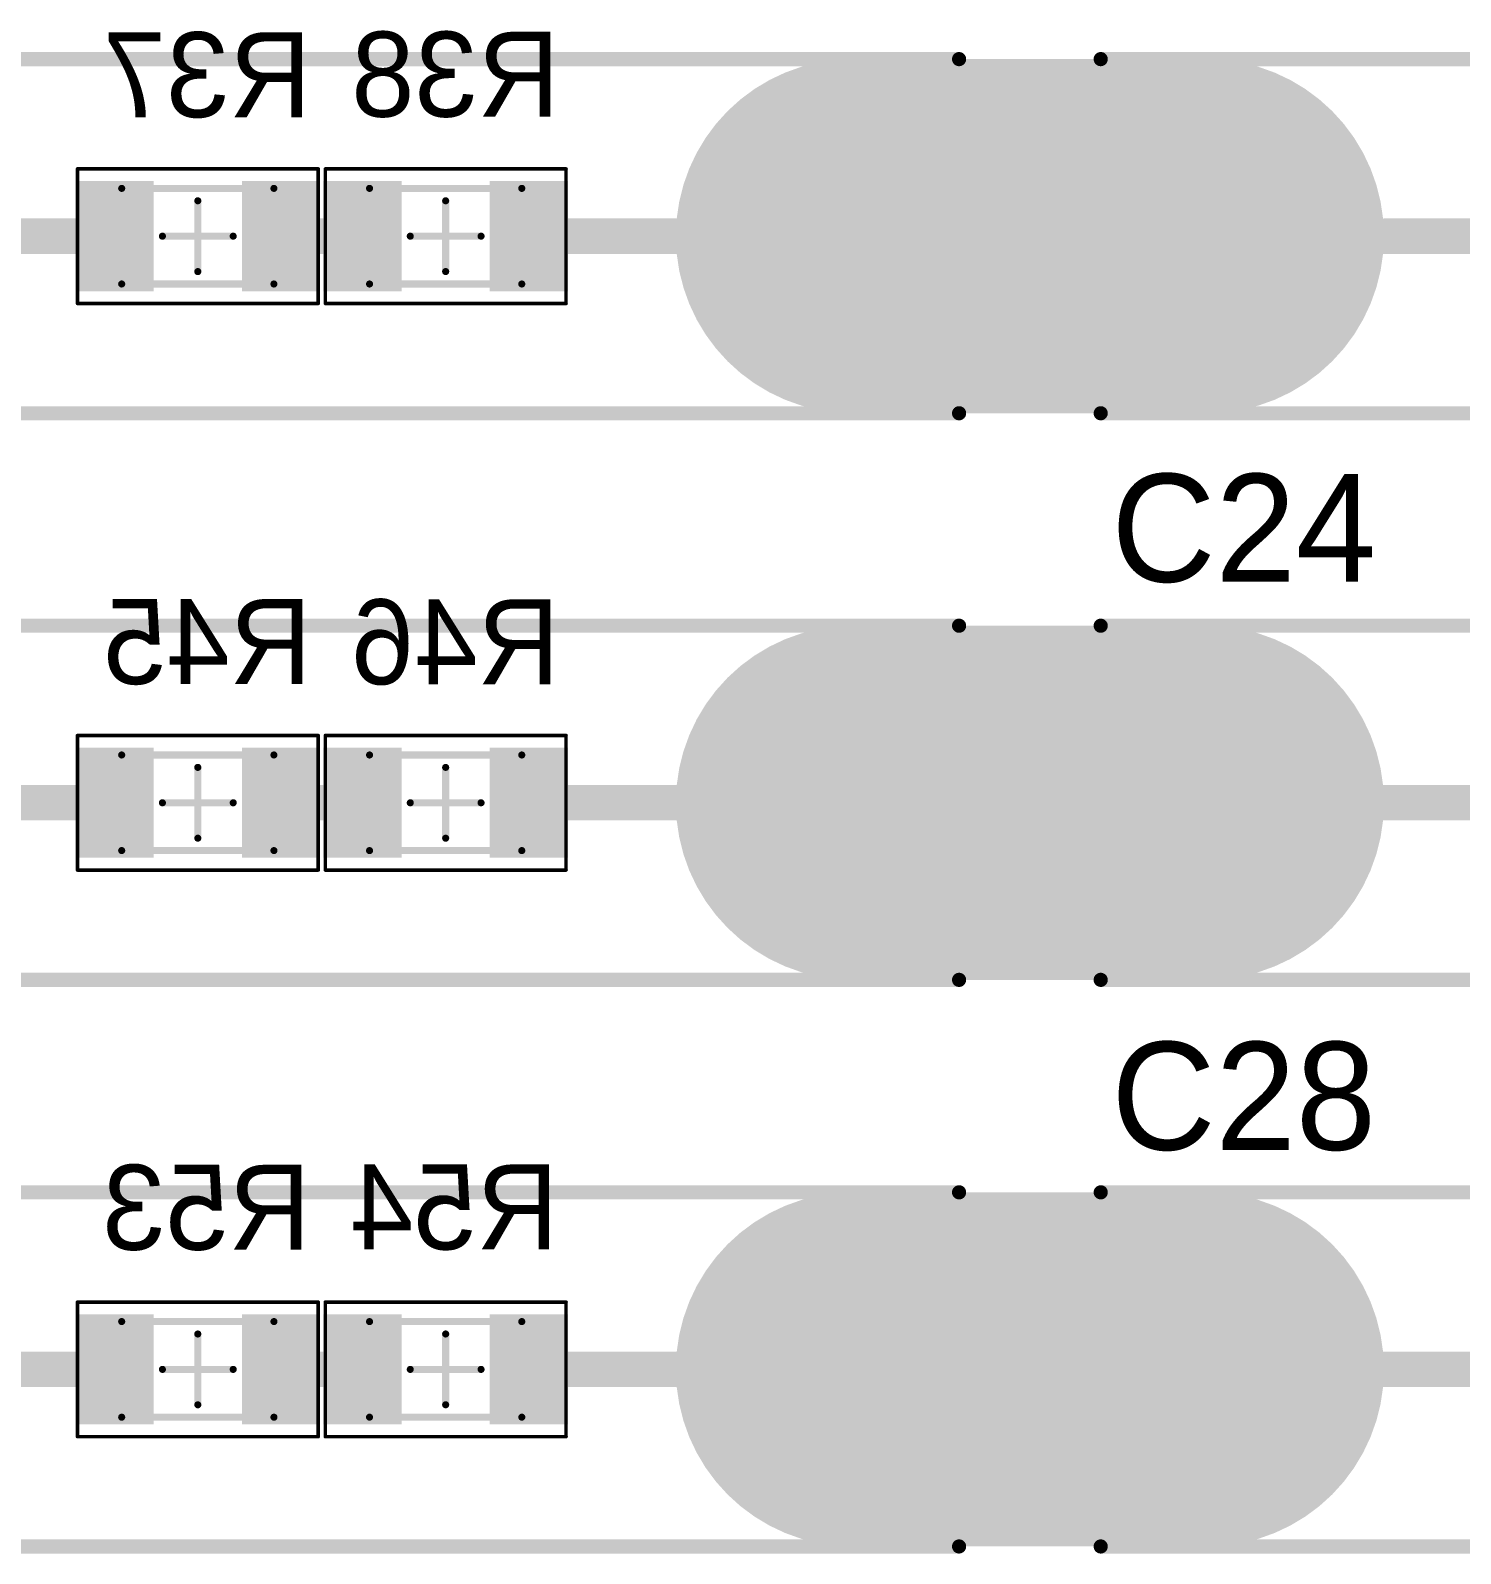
# Model space of a CAD drawing. Extents: x 87 to 188, y 111 to 204.
# Drawn here: x 143.39 to 163.58, y 134.9 to 156.4 of the extents above; entities that cross this region are included whole.
import ezdxf

# ---------------------------------------------------------------- set-up
doc = ezdxf.new("R2010")
doc.units = 0
doc.layers.get('0').update_dxf_attribs({"linetype": 'CONTINUOUS'})
for name, color, linetype in [('BOTTOMLAYER', 5, 'CONTINUOUS'), ('BOTTOMOVERLAY', 54, 'CONTINUOUS'), ('BOTTOMPASTE', 16, 'CONTINUOUS'), ('BOTTOMSOLDER', 6, 'CONTINUOUS'), ('MECHANICAL13', 56, 'CONTINUOUS'), ('MECHANICAL15', 56, 'CONTINUOUS'), ('MULTILAYER', 9, 'CONTINUOUS'), ('TOPLAYER', 1, 'CONTINUOUS'), ('TOPOVERLAY', 2, 'CONTINUOUS'), ('TOPSOLDER', 216, 'CONTINUOUS')]:
    doc.layers.add(name, color=color, linetype=linetype)

# ---------------------------------------------------------------- blocks, each defined once
blk = doc.blocks.new('B32672_6_2_1600V_5')
at = {"layer": 'BOTTOMLAYER', "const_width": 1.5}
for points in [[(-8.25, 0, 1), (-6.75, 0, 1)], [(6.75, 0, 1), (8.25, 0, 1)]]:
    blk.add_lwpolyline(points, format="xyb", close=True, dxfattribs=at)
at = {"layer": 'BOTTOMSOLDER', "const_width": 1.602}
for points in [[(-8.301, 0, 1), (-6.699, 0, 1)], [(6.699, 0, 1), (8.301, 0, 1)]]:
    blk.add_lwpolyline(points, format="xyb", close=True, dxfattribs=at)
at = {"layer": 'MULTILAYER', "const_width": 1.5}
for points in [[(-8.25, 0, 1), (-6.75, 0, 1)], [(6.75, 0, 1), (8.25, 0, 1)]]:
    blk.add_lwpolyline(points, format="xyb", close=True, dxfattribs=at)
at = {"layer": 'TOPLAYER', "const_width": 1.5}
for points in [[(-8.25, 0, 1), (-6.75, 0, 1)], [(6.75, 0, 1), (8.25, 0, 1)]]:
    blk.add_lwpolyline(points, format="xyb", close=True, dxfattribs=at)
at = {"layer": 'TOPOVERLAY', "const_width": 0.2}
for points in [[(-9, 2.5), (9, 2.5)], [(-9, -2.5), (-9, 2.5)], [(9, -2.5), (9, 2.5)], [(-9, -2.5), (9, -2.5)]]:
    blk.add_lwpolyline(points, dxfattribs=at)
at = {"layer": 'TOPOVERLAY', "const_width": 0.1}
for points in [[(-9.05, 2.5, 1), (-8.95, 2.5, 1)], [(-9.05, 2.5, 1), (-8.95, 2.5, 1)], [(8.95, 2.5, 1), (9.05, 2.5, 1)], [(8.95, 2.5, 1), (9.05, 2.5, 1)], [(-9.05, -2.5, 1), (-8.95, -2.5, 1)], [(-9.05, -2.5, 1), (-8.95, -2.5, 1)], [(8.95, -2.5, 1), (9.05, -2.5, 1)], [(8.95, -2.5, 1), (9.05, -2.5, 1)]]:
    blk.add_lwpolyline(points, format="xyb", close=True, dxfattribs=at)
at = {"layer": 'TOPSOLDER', "const_width": 1.602}
for points in [[(-8.301, 0, 1), (-6.699, 0, 1)], [(6.699, 0, 1), (8.301, 0, 1)]]:
    blk.add_lwpolyline(points, format="xyb", close=True, dxfattribs=at)
blk = doc.blocks.new('B32672_6_2_1600V_6')
at = {"layer": 'BOTTOMLAYER', "const_width": 1.5}
for points in [[(-8.25, 0, 1), (-6.75, 0, 1)], [(6.75, 0, 1), (8.25, 0, 1)]]:
    blk.add_lwpolyline(points, format="xyb", close=True, dxfattribs=at)
at = {"layer": 'BOTTOMSOLDER', "const_width": 1.602}
for points in [[(-8.301, 0, 1), (-6.699, 0, 1)], [(6.699, 0, 1), (8.301, 0, 1)]]:
    blk.add_lwpolyline(points, format="xyb", close=True, dxfattribs=at)
at = {"layer": 'MULTILAYER', "const_width": 1.5}
for points in [[(-8.25, 0, 1), (-6.75, 0, 1)], [(6.75, 0, 1), (8.25, 0, 1)]]:
    blk.add_lwpolyline(points, format="xyb", close=True, dxfattribs=at)
at = {"layer": 'TOPLAYER', "const_width": 1.5}
for points in [[(-8.25, 0, 1), (-6.75, 0, 1)], [(6.75, 0, 1), (8.25, 0, 1)]]:
    blk.add_lwpolyline(points, format="xyb", close=True, dxfattribs=at)
at = {"layer": 'TOPOVERLAY', "const_width": 0.2}
for points in [[(-9, 2.5), (9, 2.5)], [(-9, -2.5), (-9, 2.5)], [(9, -2.5), (9, 2.5)], [(-9, -2.5), (9, -2.5)]]:
    blk.add_lwpolyline(points, dxfattribs=at)
at = {"layer": 'TOPOVERLAY', "const_width": 0.1}
for points in [[(-9.05, 2.5, 1), (-8.95, 2.5, 1)], [(-9.05, 2.5, 1), (-8.95, 2.5, 1)], [(8.95, 2.5, 1), (9.05, 2.5, 1)], [(8.95, 2.5, 1), (9.05, 2.5, 1)], [(-9.05, -2.5, 1), (-8.95, -2.5, 1)], [(-9.05, -2.5, 1), (-8.95, -2.5, 1)], [(8.95, -2.5, 1), (9.05, -2.5, 1)], [(8.95, -2.5, 1), (9.05, -2.5, 1)]]:
    blk.add_lwpolyline(points, format="xyb", close=True, dxfattribs=at)
at = {"layer": 'TOPSOLDER', "const_width": 1.602}
for points in [[(-8.301, 0, 1), (-6.699, 0, 1)], [(6.699, 0, 1), (8.301, 0, 1)]]:
    blk.add_lwpolyline(points, format="xyb", close=True, dxfattribs=at)
blk = doc.blocks.new('B32672_6_2_1600V_9')
at = {"layer": 'BOTTOMLAYER', "const_width": 1.5}
for points in [[(-8.25, 0, 1), (-6.75, 0, 1)], [(6.75, 0, 1), (8.25, 0, 1)]]:
    blk.add_lwpolyline(points, format="xyb", close=True, dxfattribs=at)
at = {"layer": 'BOTTOMSOLDER', "const_width": 1.602}
for points in [[(-8.301, 0, 1), (-6.699, 0, 1)], [(6.699, 0, 1), (8.301, 0, 1)]]:
    blk.add_lwpolyline(points, format="xyb", close=True, dxfattribs=at)
at = {"layer": 'MULTILAYER', "const_width": 1.5}
for points in [[(-8.25, 0, 1), (-6.75, 0, 1)], [(6.75, 0, 1), (8.25, 0, 1)]]:
    blk.add_lwpolyline(points, format="xyb", close=True, dxfattribs=at)
at = {"layer": 'TOPLAYER', "const_width": 1.5}
for points in [[(-8.25, 0, 1), (-6.75, 0, 1)], [(6.75, 0, 1), (8.25, 0, 1)]]:
    blk.add_lwpolyline(points, format="xyb", close=True, dxfattribs=at)
at = {"layer": 'TOPOVERLAY', "const_width": 0.2}
for points in [[(-9, 2.5), (9, 2.5)], [(-9, -2.5), (-9, 2.5)], [(9, -2.5), (9, 2.5)], [(-9, -2.5), (9, -2.5)]]:
    blk.add_lwpolyline(points, dxfattribs=at)
at = {"layer": 'TOPOVERLAY', "const_width": 0.1}
for points in [[(-9.05, 2.5, 1), (-8.95, 2.5, 1)], [(-9.05, 2.5, 1), (-8.95, 2.5, 1)], [(8.95, 2.5, 1), (9.05, 2.5, 1)], [(8.95, 2.5, 1), (9.05, 2.5, 1)], [(-9.05, -2.5, 1), (-8.95, -2.5, 1)], [(-9.05, -2.5, 1), (-8.95, -2.5, 1)], [(8.95, -2.5, 1), (9.05, -2.5, 1)], [(8.95, -2.5, 1), (9.05, -2.5, 1)]]:
    blk.add_lwpolyline(points, format="xyb", close=True, dxfattribs=at)
at = {"layer": 'TOPSOLDER', "const_width": 1.602}
for points in [[(-8.301, 0, 1), (-6.699, 0, 1)], [(6.699, 0, 1), (8.301, 0, 1)]]:
    blk.add_lwpolyline(points, format="xyb", close=True, dxfattribs=at)
blk = doc.blocks.new('B32672_6_2_1600V_10')
at = {"layer": 'BOTTOMLAYER', "const_width": 1.5}
for points in [[(-8.25, 0, 1), (-6.75, 0, 1)], [(6.75, 0, 1), (8.25, 0, 1)]]:
    blk.add_lwpolyline(points, format="xyb", close=True, dxfattribs=at)
at = {"layer": 'BOTTOMSOLDER', "const_width": 1.602}
for points in [[(-8.301, 0, 1), (-6.699, 0, 1)], [(6.699, 0, 1), (8.301, 0, 1)]]:
    blk.add_lwpolyline(points, format="xyb", close=True, dxfattribs=at)
at = {"layer": 'MULTILAYER', "const_width": 1.5}
for points in [[(-8.25, 0, 1), (-6.75, 0, 1)], [(6.75, 0, 1), (8.25, 0, 1)]]:
    blk.add_lwpolyline(points, format="xyb", close=True, dxfattribs=at)
at = {"layer": 'TOPLAYER', "const_width": 1.5}
for points in [[(-8.25, 0, 1), (-6.75, 0, 1)], [(6.75, 0, 1), (8.25, 0, 1)]]:
    blk.add_lwpolyline(points, format="xyb", close=True, dxfattribs=at)
at = {"layer": 'TOPOVERLAY', "const_width": 0.2}
for points in [[(-9, 2.5), (9, 2.5)], [(-9, -2.5), (-9, 2.5)], [(9, -2.5), (9, 2.5)], [(-9, -2.5), (9, -2.5)]]:
    blk.add_lwpolyline(points, dxfattribs=at)
at = {"layer": 'TOPOVERLAY', "const_width": 0.1}
for points in [[(-9.05, 2.5, 1), (-8.95, 2.5, 1)], [(-9.05, 2.5, 1), (-8.95, 2.5, 1)], [(8.95, 2.5, 1), (9.05, 2.5, 1)], [(8.95, 2.5, 1), (9.05, 2.5, 1)], [(-9.05, -2.5, 1), (-8.95, -2.5, 1)], [(-9.05, -2.5, 1), (-8.95, -2.5, 1)], [(8.95, -2.5, 1), (9.05, -2.5, 1)], [(8.95, -2.5, 1), (9.05, -2.5, 1)]]:
    blk.add_lwpolyline(points, format="xyb", close=True, dxfattribs=at)
at = {"layer": 'TOPSOLDER', "const_width": 1.602}
for points in [[(-8.301, 0, 1), (-6.699, 0, 1)], [(6.699, 0, 1), (8.301, 0, 1)]]:
    blk.add_lwpolyline(points, format="xyb", close=True, dxfattribs=at)
blk = doc.blocks.new('B32672_6_2_1600V_13')
at = {"layer": 'BOTTOMLAYER', "const_width": 1.5}
for points in [[(-8.25, 0, 1), (-6.75, 0, 1)], [(6.75, 0, 1), (8.25, 0, 1)]]:
    blk.add_lwpolyline(points, format="xyb", close=True, dxfattribs=at)
at = {"layer": 'BOTTOMSOLDER', "const_width": 1.602}
for points in [[(-8.301, 0, 1), (-6.699, 0, 1)], [(6.699, 0, 1), (8.301, 0, 1)]]:
    blk.add_lwpolyline(points, format="xyb", close=True, dxfattribs=at)
at = {"layer": 'MULTILAYER', "const_width": 1.5}
for points in [[(-8.25, 0, 1), (-6.75, 0, 1)], [(6.75, 0, 1), (8.25, 0, 1)]]:
    blk.add_lwpolyline(points, format="xyb", close=True, dxfattribs=at)
at = {"layer": 'TOPLAYER', "const_width": 1.5}
for points in [[(-8.25, 0, 1), (-6.75, 0, 1)], [(6.75, 0, 1), (8.25, 0, 1)]]:
    blk.add_lwpolyline(points, format="xyb", close=True, dxfattribs=at)
at = {"layer": 'TOPOVERLAY', "const_width": 0.2}
for points in [[(-9, 2.5), (9, 2.5)], [(-9, -2.5), (-9, 2.5)], [(9, -2.5), (9, 2.5)], [(-9, -2.5), (9, -2.5)]]:
    blk.add_lwpolyline(points, dxfattribs=at)
at = {"layer": 'TOPOVERLAY', "const_width": 0.1}
for points in [[(-9.05, 2.5, 1), (-8.95, 2.5, 1)], [(-9.05, 2.5, 1), (-8.95, 2.5, 1)], [(8.95, 2.5, 1), (9.05, 2.5, 1)], [(8.95, 2.5, 1), (9.05, 2.5, 1)], [(-9.05, -2.5, 1), (-8.95, -2.5, 1)], [(-9.05, -2.5, 1), (-8.95, -2.5, 1)], [(8.95, -2.5, 1), (9.05, -2.5, 1)], [(8.95, -2.5, 1), (9.05, -2.5, 1)]]:
    blk.add_lwpolyline(points, format="xyb", close=True, dxfattribs=at)
at = {"layer": 'TOPSOLDER', "const_width": 1.602}
for points in [[(-8.301, 0, 1), (-6.699, 0, 1)], [(6.699, 0, 1), (8.301, 0, 1)]]:
    blk.add_lwpolyline(points, format="xyb", close=True, dxfattribs=at)
blk = doc.blocks.new('B32672_6_2_1600V_14')
at = {"layer": 'BOTTOMLAYER', "const_width": 1.5}
for points in [[(-8.25, 0, 1), (-6.75, 0, 1)], [(6.75, 0, 1), (8.25, 0, 1)]]:
    blk.add_lwpolyline(points, format="xyb", close=True, dxfattribs=at)
at = {"layer": 'BOTTOMSOLDER', "const_width": 1.602}
for points in [[(-8.301, 0, 1), (-6.699, 0, 1)], [(6.699, 0, 1), (8.301, 0, 1)]]:
    blk.add_lwpolyline(points, format="xyb", close=True, dxfattribs=at)
at = {"layer": 'MULTILAYER', "const_width": 1.5}
for points in [[(-8.25, 0, 1), (-6.75, 0, 1)], [(6.75, 0, 1), (8.25, 0, 1)]]:
    blk.add_lwpolyline(points, format="xyb", close=True, dxfattribs=at)
at = {"layer": 'TOPLAYER', "const_width": 1.5}
for points in [[(-8.25, 0, 1), (-6.75, 0, 1)], [(6.75, 0, 1), (8.25, 0, 1)]]:
    blk.add_lwpolyline(points, format="xyb", close=True, dxfattribs=at)
at = {"layer": 'TOPOVERLAY', "const_width": 0.2}
for points in [[(-9, 2.5), (9, 2.5)], [(-9, -2.5), (-9, 2.5)], [(9, -2.5), (9, 2.5)], [(-9, -2.5), (9, -2.5)]]:
    blk.add_lwpolyline(points, dxfattribs=at)
at = {"layer": 'TOPOVERLAY', "const_width": 0.1}
for points in [[(-9.05, 2.5, 1), (-8.95, 2.5, 1)], [(-9.05, 2.5, 1), (-8.95, 2.5, 1)], [(8.95, 2.5, 1), (9.05, 2.5, 1)], [(8.95, 2.5, 1), (9.05, 2.5, 1)], [(-9.05, -2.5, 1), (-8.95, -2.5, 1)], [(-9.05, -2.5, 1), (-8.95, -2.5, 1)], [(8.95, -2.5, 1), (9.05, -2.5, 1)], [(8.95, -2.5, 1), (9.05, -2.5, 1)]]:
    blk.add_lwpolyline(points, format="xyb", close=True, dxfattribs=at)
at = {"layer": 'TOPSOLDER', "const_width": 1.602}
for points in [[(-8.301, 0, 1), (-6.699, 0, 1)], [(6.699, 0, 1), (8.301, 0, 1)]]:
    blk.add_lwpolyline(points, format="xyb", close=True, dxfattribs=at)
blk = doc.blocks.new('RES_1206_HV_B_69')
at = {"layer": 'BOTTOMLAYER'}
for points in [[(-1.625, 0.675), (-1.625, -0.675), (-0.725, 0.675), (-0.725, -0.675)], [(0.725, 0.675), (0.725, -0.675), (1.625, 0.675), (1.625, -0.675)]]:
    blk.add_solid(points, dxfattribs=at)
at = {"layer": 'BOTTOMPASTE'}
for points in [[(-1.625, 0.675), (-1.625, -0.675), (-0.725, 0.675), (-0.725, -0.675)], [(0.725, 0.675), (0.725, -0.675), (1.625, 0.675), (1.625, -0.675)]]:
    blk.add_solid(points, dxfattribs=at)
at = {"layer": 'BOTTOMSOLDER'}
for points in [[(-1.727, 0.777), (-1.727, -0.777), (-0.623, 0.777), (-0.623, -0.777)], [(0.623, 0.777), (0.623, -0.777), (1.727, 0.777), (1.727, -0.777)]]:
    blk.add_solid(points, dxfattribs=at)
at = {"layer": 'MECHANICAL13', "const_width": 0.1}
for points in [[(-1.075, 0.675), (1.075, 0.675)], [(-1.075, -0.675), (-1.075, 0.675)], [(1.075, -0.675), (1.075, 0.675)], [(-1.075, -0.675), (1.075, -0.675)]]:
    blk.add_lwpolyline(points, dxfattribs=at)
at = {"layer": 'MECHANICAL13', "const_width": 0.05}
for points in [[(-1.1, 0.675, 1), (-1.05, 0.675, 1)], [(-1.1, 0.675, 1), (-1.05, 0.675, 1)], [(1.05, 0.675, 1), (1.1, 0.675, 1)], [(1.05, 0.675, 1), (1.1, 0.675, 1)], [(-1.1, -0.675, 1), (-1.05, -0.675, 1)], [(-1.1, -0.675, 1), (-1.05, -0.675, 1)], [(1.05, -0.675, 1), (1.1, -0.675, 1)], [(1.05, -0.675, 1), (1.1, -0.675, 1)]]:
    blk.add_lwpolyline(points, format="xyb", close=True, dxfattribs=at)
at = {"layer": 'MECHANICAL15'}
for points, const_width in [([(-1.7, 0.95), (1.7, 0.95)], 0.05), ([(-1.7, -0.95), (-1.7, 0.95)], 0.05), ([(1.7, -0.95), (1.7, 0.95)], 0.05), ([(0, -0.5), (0, 0.5)], 0.1), ([(-0.5, 0), (0.5, 0)], 0.1), ([(-1.7, -0.95), (1.7, -0.95)], 0.05)]:
    blk.add_lwpolyline(points, dxfattribs=dict(at, const_width=const_width))
for points, const_width in [([(-1.712, 0.95, 1), (-1.687, 0.95, 1)], 0.025), ([(-1.712, 0.95, 1), (-1.687, 0.95, 1)], 0.025), ([(1.688, 0.95, 1), (1.713, 0.95, 1)], 0.025), ([(1.688, 0.95, 1), (1.713, 0.95, 1)], 0.025), ([(-0.025, 0.5, 1), (0.025, 0.5, 1)], 0.05), ([(-0.525, 0, 1), (-0.475, 0, 1)], 0.05), ([(0.475, 0, 1), (0.525, 0, 1)], 0.05), ([(-0.025, -0.5, 1), (0.025, -0.5, 1)], 0.05), ([(-1.712, -0.95, 1), (-1.687, -0.95, 1)], 0.025), ([(-1.712, -0.95, 1), (-1.687, -0.95, 1)], 0.025), ([(1.688, -0.95, 1), (1.713, -0.95, 1)], 0.025), ([(1.688, -0.95, 1), (1.713, -0.95, 1)], 0.025)]:
    blk.add_lwpolyline(points, format="xyb", close=True, dxfattribs=dict(at, const_width=const_width))
blk = doc.blocks.new('RES_1206_HV_B_70')
at = {"layer": 'BOTTOMLAYER'}
for points in [[(-1.625, 0.675), (-1.625, -0.675), (-0.725, 0.675), (-0.725, -0.675)], [(0.725, 0.675), (0.725, -0.675), (1.625, 0.675), (1.625, -0.675)]]:
    blk.add_solid(points, dxfattribs=at)
at = {"layer": 'BOTTOMPASTE'}
for points in [[(-1.625, 0.675), (-1.625, -0.675), (-0.725, 0.675), (-0.725, -0.675)], [(0.725, 0.675), (0.725, -0.675), (1.625, 0.675), (1.625, -0.675)]]:
    blk.add_solid(points, dxfattribs=at)
at = {"layer": 'BOTTOMSOLDER'}
for points in [[(-1.727, 0.777), (-1.727, -0.777), (-0.623, 0.777), (-0.623, -0.777)], [(0.623, 0.777), (0.623, -0.777), (1.727, 0.777), (1.727, -0.777)]]:
    blk.add_solid(points, dxfattribs=at)
at = {"layer": 'MECHANICAL13', "const_width": 0.1}
for points in [[(-1.075, 0.675), (1.075, 0.675)], [(-1.075, -0.675), (-1.075, 0.675)], [(1.075, -0.675), (1.075, 0.675)], [(-1.075, -0.675), (1.075, -0.675)]]:
    blk.add_lwpolyline(points, dxfattribs=at)
at = {"layer": 'MECHANICAL13', "const_width": 0.05}
for points in [[(-1.1, 0.675, 1), (-1.05, 0.675, 1)], [(-1.1, 0.675, 1), (-1.05, 0.675, 1)], [(1.05, 0.675, 1), (1.1, 0.675, 1)], [(1.05, 0.675, 1), (1.1, 0.675, 1)], [(-1.1, -0.675, 1), (-1.05, -0.675, 1)], [(-1.1, -0.675, 1), (-1.05, -0.675, 1)], [(1.05, -0.675, 1), (1.1, -0.675, 1)], [(1.05, -0.675, 1), (1.1, -0.675, 1)]]:
    blk.add_lwpolyline(points, format="xyb", close=True, dxfattribs=at)
at = {"layer": 'MECHANICAL15'}
for points, const_width in [([(-1.7, 0.95), (1.7, 0.95)], 0.05), ([(-1.7, -0.95), (-1.7, 0.95)], 0.05), ([(1.7, -0.95), (1.7, 0.95)], 0.05), ([(0, -0.5), (0, 0.5)], 0.1), ([(-0.5, 0), (0.5, 0)], 0.1), ([(-1.7, -0.95), (1.7, -0.95)], 0.05)]:
    blk.add_lwpolyline(points, dxfattribs=dict(at, const_width=const_width))
for points, const_width in [([(-1.712, 0.95, 1), (-1.687, 0.95, 1)], 0.025), ([(-1.712, 0.95, 1), (-1.687, 0.95, 1)], 0.025), ([(1.688, 0.95, 1), (1.713, 0.95, 1)], 0.025), ([(1.688, 0.95, 1), (1.713, 0.95, 1)], 0.025), ([(-0.025, 0.5, 1), (0.025, 0.5, 1)], 0.05), ([(-0.525, 0, 1), (-0.475, 0, 1)], 0.05), ([(0.475, 0, 1), (0.525, 0, 1)], 0.05), ([(-0.025, -0.5, 1), (0.025, -0.5, 1)], 0.05), ([(-1.712, -0.95, 1), (-1.687, -0.95, 1)], 0.025), ([(-1.712, -0.95, 1), (-1.687, -0.95, 1)], 0.025), ([(1.688, -0.95, 1), (1.713, -0.95, 1)], 0.025), ([(1.688, -0.95, 1), (1.713, -0.95, 1)], 0.025)]:
    blk.add_lwpolyline(points, format="xyb", close=True, dxfattribs=dict(at, const_width=const_width))
blk = doc.blocks.new('RES_1206_HV_B_77')
at = {"layer": 'BOTTOMLAYER'}
for points in [[(-1.625, 0.675), (-1.625, -0.675), (-0.725, 0.675), (-0.725, -0.675)], [(0.725, 0.675), (0.725, -0.675), (1.625, 0.675), (1.625, -0.675)]]:
    blk.add_solid(points, dxfattribs=at)
at = {"layer": 'BOTTOMPASTE'}
for points in [[(-1.625, 0.675), (-1.625, -0.675), (-0.725, 0.675), (-0.725, -0.675)], [(0.725, 0.675), (0.725, -0.675), (1.625, 0.675), (1.625, -0.675)]]:
    blk.add_solid(points, dxfattribs=at)
at = {"layer": 'BOTTOMSOLDER'}
for points in [[(-1.727, 0.777), (-1.727, -0.777), (-0.623, 0.777), (-0.623, -0.777)], [(0.623, 0.777), (0.623, -0.777), (1.727, 0.777), (1.727, -0.777)]]:
    blk.add_solid(points, dxfattribs=at)
at = {"layer": 'MECHANICAL13', "const_width": 0.1}
for points in [[(-1.075, 0.675), (1.075, 0.675)], [(-1.075, -0.675), (-1.075, 0.675)], [(1.075, -0.675), (1.075, 0.675)], [(-1.075, -0.675), (1.075, -0.675)]]:
    blk.add_lwpolyline(points, dxfattribs=at)
at = {"layer": 'MECHANICAL13', "const_width": 0.05}
for points in [[(-1.1, 0.675, 1), (-1.05, 0.675, 1)], [(-1.1, 0.675, 1), (-1.05, 0.675, 1)], [(1.05, 0.675, 1), (1.1, 0.675, 1)], [(1.05, 0.675, 1), (1.1, 0.675, 1)], [(-1.1, -0.675, 1), (-1.05, -0.675, 1)], [(-1.1, -0.675, 1), (-1.05, -0.675, 1)], [(1.05, -0.675, 1), (1.1, -0.675, 1)], [(1.05, -0.675, 1), (1.1, -0.675, 1)]]:
    blk.add_lwpolyline(points, format="xyb", close=True, dxfattribs=at)
at = {"layer": 'MECHANICAL15'}
for points, const_width in [([(-1.7, 0.95), (1.7, 0.95)], 0.05), ([(-1.7, -0.95), (-1.7, 0.95)], 0.05), ([(1.7, -0.95), (1.7, 0.95)], 0.05), ([(0, -0.5), (0, 0.5)], 0.1), ([(-0.5, 0), (0.5, 0)], 0.1), ([(-1.7, -0.95), (1.7, -0.95)], 0.05)]:
    blk.add_lwpolyline(points, dxfattribs=dict(at, const_width=const_width))
for points, const_width in [([(-1.712, 0.95, 1), (-1.687, 0.95, 1)], 0.025), ([(-1.712, 0.95, 1), (-1.687, 0.95, 1)], 0.025), ([(1.688, 0.95, 1), (1.713, 0.95, 1)], 0.025), ([(1.688, 0.95, 1), (1.713, 0.95, 1)], 0.025), ([(-0.025, 0.5, 1), (0.025, 0.5, 1)], 0.05), ([(-0.525, 0, 1), (-0.475, 0, 1)], 0.05), ([(0.475, 0, 1), (0.525, 0, 1)], 0.05), ([(-0.025, -0.5, 1), (0.025, -0.5, 1)], 0.05), ([(-1.712, -0.95, 1), (-1.687, -0.95, 1)], 0.025), ([(-1.712, -0.95, 1), (-1.687, -0.95, 1)], 0.025), ([(1.688, -0.95, 1), (1.713, -0.95, 1)], 0.025), ([(1.688, -0.95, 1), (1.713, -0.95, 1)], 0.025)]:
    blk.add_lwpolyline(points, format="xyb", close=True, dxfattribs=dict(at, const_width=const_width))
blk = doc.blocks.new('RES_1206_HV_B_78')
at = {"layer": 'BOTTOMLAYER'}
for points in [[(-1.625, 0.675), (-1.625, -0.675), (-0.725, 0.675), (-0.725, -0.675)], [(0.725, 0.675), (0.725, -0.675), (1.625, 0.675), (1.625, -0.675)]]:
    blk.add_solid(points, dxfattribs=at)
at = {"layer": 'BOTTOMPASTE'}
for points in [[(-1.625, 0.675), (-1.625, -0.675), (-0.725, 0.675), (-0.725, -0.675)], [(0.725, 0.675), (0.725, -0.675), (1.625, 0.675), (1.625, -0.675)]]:
    blk.add_solid(points, dxfattribs=at)
at = {"layer": 'BOTTOMSOLDER'}
for points in [[(-1.727, 0.777), (-1.727, -0.777), (-0.623, 0.777), (-0.623, -0.777)], [(0.623, 0.777), (0.623, -0.777), (1.727, 0.777), (1.727, -0.777)]]:
    blk.add_solid(points, dxfattribs=at)
at = {"layer": 'MECHANICAL13', "const_width": 0.1}
for points in [[(-1.075, 0.675), (1.075, 0.675)], [(-1.075, -0.675), (-1.075, 0.675)], [(1.075, -0.675), (1.075, 0.675)], [(-1.075, -0.675), (1.075, -0.675)]]:
    blk.add_lwpolyline(points, dxfattribs=at)
at = {"layer": 'MECHANICAL13', "const_width": 0.05}
for points in [[(-1.1, 0.675, 1), (-1.05, 0.675, 1)], [(-1.1, 0.675, 1), (-1.05, 0.675, 1)], [(1.05, 0.675, 1), (1.1, 0.675, 1)], [(1.05, 0.675, 1), (1.1, 0.675, 1)], [(-1.1, -0.675, 1), (-1.05, -0.675, 1)], [(-1.1, -0.675, 1), (-1.05, -0.675, 1)], [(1.05, -0.675, 1), (1.1, -0.675, 1)], [(1.05, -0.675, 1), (1.1, -0.675, 1)]]:
    blk.add_lwpolyline(points, format="xyb", close=True, dxfattribs=at)
at = {"layer": 'MECHANICAL15'}
for points, const_width in [([(-1.7, 0.95), (1.7, 0.95)], 0.05), ([(-1.7, -0.95), (-1.7, 0.95)], 0.05), ([(1.7, -0.95), (1.7, 0.95)], 0.05), ([(0, -0.5), (0, 0.5)], 0.1), ([(-0.5, 0), (0.5, 0)], 0.1), ([(-1.7, -0.95), (1.7, -0.95)], 0.05)]:
    blk.add_lwpolyline(points, dxfattribs=dict(at, const_width=const_width))
for points, const_width in [([(-1.712, 0.95, 1), (-1.687, 0.95, 1)], 0.025), ([(-1.712, 0.95, 1), (-1.687, 0.95, 1)], 0.025), ([(1.688, 0.95, 1), (1.713, 0.95, 1)], 0.025), ([(1.688, 0.95, 1), (1.713, 0.95, 1)], 0.025), ([(-0.025, 0.5, 1), (0.025, 0.5, 1)], 0.05), ([(-0.525, 0, 1), (-0.475, 0, 1)], 0.05), ([(0.475, 0, 1), (0.525, 0, 1)], 0.05), ([(-0.025, -0.5, 1), (0.025, -0.5, 1)], 0.05), ([(-1.712, -0.95, 1), (-1.687, -0.95, 1)], 0.025), ([(-1.712, -0.95, 1), (-1.687, -0.95, 1)], 0.025), ([(1.688, -0.95, 1), (1.713, -0.95, 1)], 0.025), ([(1.688, -0.95, 1), (1.713, -0.95, 1)], 0.025)]:
    blk.add_lwpolyline(points, format="xyb", close=True, dxfattribs=dict(at, const_width=const_width))
blk = doc.blocks.new('RES_1206_HV_B_85')
at = {"layer": 'BOTTOMLAYER'}
for points in [[(-1.625, 0.675), (-1.625, -0.675), (-0.725, 0.675), (-0.725, -0.675)], [(0.725, 0.675), (0.725, -0.675), (1.625, 0.675), (1.625, -0.675)]]:
    blk.add_solid(points, dxfattribs=at)
at = {"layer": 'BOTTOMPASTE'}
for points in [[(-1.625, 0.675), (-1.625, -0.675), (-0.725, 0.675), (-0.725, -0.675)], [(0.725, 0.675), (0.725, -0.675), (1.625, 0.675), (1.625, -0.675)]]:
    blk.add_solid(points, dxfattribs=at)
at = {"layer": 'BOTTOMSOLDER'}
for points in [[(-1.727, 0.777), (-1.727, -0.777), (-0.623, 0.777), (-0.623, -0.777)], [(0.623, 0.777), (0.623, -0.777), (1.727, 0.777), (1.727, -0.777)]]:
    blk.add_solid(points, dxfattribs=at)
at = {"layer": 'MECHANICAL13', "const_width": 0.1}
for points in [[(-1.075, 0.675), (1.075, 0.675)], [(-1.075, -0.675), (-1.075, 0.675)], [(1.075, -0.675), (1.075, 0.675)], [(-1.075, -0.675), (1.075, -0.675)]]:
    blk.add_lwpolyline(points, dxfattribs=at)
at = {"layer": 'MECHANICAL13', "const_width": 0.05}
for points in [[(-1.1, 0.675, 1), (-1.05, 0.675, 1)], [(-1.1, 0.675, 1), (-1.05, 0.675, 1)], [(1.05, 0.675, 1), (1.1, 0.675, 1)], [(1.05, 0.675, 1), (1.1, 0.675, 1)], [(-1.1, -0.675, 1), (-1.05, -0.675, 1)], [(-1.1, -0.675, 1), (-1.05, -0.675, 1)], [(1.05, -0.675, 1), (1.1, -0.675, 1)], [(1.05, -0.675, 1), (1.1, -0.675, 1)]]:
    blk.add_lwpolyline(points, format="xyb", close=True, dxfattribs=at)
at = {"layer": 'MECHANICAL15'}
for points, const_width in [([(-1.7, 0.95), (1.7, 0.95)], 0.05), ([(-1.7, -0.95), (-1.7, 0.95)], 0.05), ([(1.7, -0.95), (1.7, 0.95)], 0.05), ([(0, -0.5), (0, 0.5)], 0.1), ([(-0.5, 0), (0.5, 0)], 0.1), ([(-1.7, -0.95), (1.7, -0.95)], 0.05)]:
    blk.add_lwpolyline(points, dxfattribs=dict(at, const_width=const_width))
for points, const_width in [([(-1.712, 0.95, 1), (-1.687, 0.95, 1)], 0.025), ([(-1.712, 0.95, 1), (-1.687, 0.95, 1)], 0.025), ([(1.688, 0.95, 1), (1.713, 0.95, 1)], 0.025), ([(1.688, 0.95, 1), (1.713, 0.95, 1)], 0.025), ([(-0.025, 0.5, 1), (0.025, 0.5, 1)], 0.05), ([(-0.525, 0, 1), (-0.475, 0, 1)], 0.05), ([(0.475, 0, 1), (0.525, 0, 1)], 0.05), ([(-0.025, -0.5, 1), (0.025, -0.5, 1)], 0.05), ([(-1.712, -0.95, 1), (-1.687, -0.95, 1)], 0.025), ([(-1.712, -0.95, 1), (-1.687, -0.95, 1)], 0.025), ([(1.688, -0.95, 1), (1.713, -0.95, 1)], 0.025), ([(1.688, -0.95, 1), (1.713, -0.95, 1)], 0.025)]:
    blk.add_lwpolyline(points, format="xyb", close=True, dxfattribs=dict(at, const_width=const_width))
blk = doc.blocks.new('RES_1206_HV_B_86')
at = {"layer": 'BOTTOMLAYER'}
for points in [[(-1.625, 0.675), (-1.625, -0.675), (-0.725, 0.675), (-0.725, -0.675)], [(0.725, 0.675), (0.725, -0.675), (1.625, 0.675), (1.625, -0.675)]]:
    blk.add_solid(points, dxfattribs=at)
at = {"layer": 'BOTTOMPASTE'}
for points in [[(-1.625, 0.675), (-1.625, -0.675), (-0.725, 0.675), (-0.725, -0.675)], [(0.725, 0.675), (0.725, -0.675), (1.625, 0.675), (1.625, -0.675)]]:
    blk.add_solid(points, dxfattribs=at)
at = {"layer": 'BOTTOMSOLDER'}
for points in [[(-1.727, 0.777), (-1.727, -0.777), (-0.623, 0.777), (-0.623, -0.777)], [(0.623, 0.777), (0.623, -0.777), (1.727, 0.777), (1.727, -0.777)]]:
    blk.add_solid(points, dxfattribs=at)
at = {"layer": 'MECHANICAL13', "const_width": 0.1}
for points in [[(-1.075, 0.675), (1.075, 0.675)], [(-1.075, -0.675), (-1.075, 0.675)], [(1.075, -0.675), (1.075, 0.675)], [(-1.075, -0.675), (1.075, -0.675)]]:
    blk.add_lwpolyline(points, dxfattribs=at)
at = {"layer": 'MECHANICAL13', "const_width": 0.05}
for points in [[(-1.1, 0.675, 1), (-1.05, 0.675, 1)], [(-1.1, 0.675, 1), (-1.05, 0.675, 1)], [(1.05, 0.675, 1), (1.1, 0.675, 1)], [(1.05, 0.675, 1), (1.1, 0.675, 1)], [(-1.1, -0.675, 1), (-1.05, -0.675, 1)], [(-1.1, -0.675, 1), (-1.05, -0.675, 1)], [(1.05, -0.675, 1), (1.1, -0.675, 1)], [(1.05, -0.675, 1), (1.1, -0.675, 1)]]:
    blk.add_lwpolyline(points, format="xyb", close=True, dxfattribs=at)
at = {"layer": 'MECHANICAL15'}
for points, const_width in [([(-1.7, 0.95), (1.7, 0.95)], 0.05), ([(-1.7, -0.95), (-1.7, 0.95)], 0.05), ([(1.7, -0.95), (1.7, 0.95)], 0.05), ([(0, -0.5), (0, 0.5)], 0.1), ([(-0.5, 0), (0.5, 0)], 0.1), ([(-1.7, -0.95), (1.7, -0.95)], 0.05)]:
    blk.add_lwpolyline(points, dxfattribs=dict(at, const_width=const_width))
for points, const_width in [([(-1.712, 0.95, 1), (-1.687, 0.95, 1)], 0.025), ([(-1.712, 0.95, 1), (-1.687, 0.95, 1)], 0.025), ([(1.688, 0.95, 1), (1.713, 0.95, 1)], 0.025), ([(1.688, 0.95, 1), (1.713, 0.95, 1)], 0.025), ([(-0.025, 0.5, 1), (0.025, 0.5, 1)], 0.05), ([(-0.525, 0, 1), (-0.475, 0, 1)], 0.05), ([(0.475, 0, 1), (0.525, 0, 1)], 0.05), ([(-0.025, -0.5, 1), (0.025, -0.5, 1)], 0.05), ([(-1.712, -0.95, 1), (-1.687, -0.95, 1)], 0.025), ([(-1.712, -0.95, 1), (-1.687, -0.95, 1)], 0.025), ([(1.688, -0.95, 1), (1.713, -0.95, 1)], 0.025), ([(1.688, -0.95, 1), (1.713, -0.95, 1)], 0.025)]:
    blk.add_lwpolyline(points, format="xyb", close=True, dxfattribs=dict(at, const_width=const_width))

msp = doc.modelspace()

# ---------------------------------------------------------------- linework, layer by layer
at = {"layer": 'BOTTOMLAYER'}
for points, const_width in [([(155, 153.5), (160, 153.5)], 5), ([(142.5, 153.5), (144.575, 153.5)], 0.5), ([(146.925, 153.5), (148.075, 153.5)], 0.5), ([(150.425, 153.5), (152.5, 153.5)], 0.5), ([(162.5, 153.5), (164.575, 153.5)], 0.5), ([(155, 145.5), (160, 145.5)], 5), ([(142.5, 145.5), (144.575, 145.5)], 0.5), ([(146.925, 145.5), (148.075, 145.5)], 0.5), ([(150.425, 145.5), (152.5, 145.5)], 0.5), ([(162.5, 145.5), (164.575, 145.5)], 0.5), ([(155, 137.5), (160, 137.5)], 5), ([(142.5, 137.5), (144.575, 137.5)], 0.5), ([(146.925, 137.5), (148.075, 137.5)], 0.5), ([(150.425, 137.5), (152.5, 137.5)], 0.5), ([(162.5, 137.5), (164.575, 137.5)], 0.5)]:
    msp.add_lwpolyline(points, dxfattribs=dict(at, const_width=const_width))
for points, const_width in [([(153.75, 153.5, 1), (156.25, 153.5, 1)], 2.5), ([(158.75, 153.5, 1), (161.25, 153.5, 1)], 2.5), ([(144.45, 153.5, 1), (144.7, 153.5, 1)], 0.25), ([(146.8, 153.5, 1), (147.05, 153.5, 1)], 0.25), ([(147.95, 153.5, 1), (148.2, 153.5, 1)], 0.25), ([(150.3, 153.5, 1), (150.55, 153.5, 1)], 0.25), ([(152.375, 153.5, 1), (152.625, 153.5, 1)], 0.25), ([(162.375, 153.5, 1), (162.625, 153.5, 1)], 0.25), ([(153.75, 145.5, 1), (156.25, 145.5, 1)], 2.5), ([(158.75, 145.5, 1), (161.25, 145.5, 1)], 2.5), ([(144.45, 145.5, 1), (144.7, 145.5, 1)], 0.25), ([(146.8, 145.5, 1), (147.05, 145.5, 1)], 0.25), ([(147.95, 145.5, 1), (148.2, 145.5, 1)], 0.25), ([(150.3, 145.5, 1), (150.55, 145.5, 1)], 0.25), ([(152.375, 145.5, 1), (152.625, 145.5, 1)], 0.25), ([(162.375, 145.5, 1), (162.625, 145.5, 1)], 0.25), ([(153.75, 137.5, 1), (156.25, 137.5, 1)], 2.5), ([(158.75, 137.5, 1), (161.25, 137.5, 1)], 2.5), ([(144.45, 137.5, 1), (144.7, 137.5, 1)], 0.25), ([(146.8, 137.5, 1), (147.05, 137.5, 1)], 0.25), ([(147.95, 137.5, 1), (148.2, 137.5, 1)], 0.25), ([(150.3, 137.5, 1), (150.55, 137.5, 1)], 0.25), ([(152.375, 137.5, 1), (152.625, 137.5, 1)], 0.25), ([(162.375, 137.5, 1), (162.625, 137.5, 1)], 0.25)]:
    msp.add_lwpolyline(points, format="xyb", close=True, dxfattribs=dict(at, const_width=const_width))
at = {"layer": 'TOPLAYER', "const_width": 5}
for points in [[(155, 153.5), (160, 153.5)], [(155, 145.5), (160, 145.5)], [(155, 137.5), (160, 137.5)]]:
    msp.add_lwpolyline(points, dxfattribs=at)
at = {"layer": 'TOPLAYER', "const_width": 2.5}
for points in [[(153.75, 153.5, 1), (156.25, 153.5, 1)], [(158.75, 153.5, 1), (161.25, 153.5, 1)], [(153.75, 145.5, 1), (156.25, 145.5, 1)], [(158.75, 145.5, 1), (161.25, 145.5, 1)], [(153.75, 137.5, 1), (156.25, 137.5, 1)], [(158.75, 137.5, 1), (161.25, 137.5, 1)]]:
    msp.add_lwpolyline(points, format="xyb", close=True, dxfattribs=at)

# ---------------------------------------------------------------- block references
at = {"rotation": 360}
for name, p in [('B32672_6_2_1600V_14', (147.5, 153.5)), ('B32672_6_2_1600V_13', (167.5, 153.5)), ('RES_1206_HV_B_69', (145.75, 153.5)), ('RES_1206_HV_B_70', (149.25, 153.5)), ('B32672_6_2_1600V_10', (147.5, 145.5)), ('B32672_6_2_1600V_9', (167.5, 145.5)), ('RES_1206_HV_B_77', (145.75, 145.5)), ('RES_1206_HV_B_78', (149.25, 145.5)), ('B32672_6_2_1600V_6', (147.5, 137.5)), ('B32672_6_2_1600V_5', (167.5, 137.5)), ('RES_1206_HV_B_85', (145.75, 137.5)), ('RES_1206_HV_B_86', (149.25, 137.5))]:
    msp.add_blockref(name, p, dxfattribs=at)

# ---------------------------------------------------------------- texts
at = {"layer": 'BOTTOMOVERLAY', "text_generation_flag": 2}
for s, p in [('R37', (147.353, 155.18)), ('R38', (150.86, 155.187)), ('R46', (150.858, 147.173)), ('R45', (147.358, 147.177)), ('R53', (147.343, 139.189)), ('R54', (150.843, 139.194))]:
    msp.add_text(s, height=1.2, dxfattribs=at).set_placement(p)
at = {"layer": 'TOPOVERLAY'}
for s, p in [('C24', (158.65, 148.62)), ('C28', (158.65, 140.6))]:
    msp.add_text(s, height=1.524, dxfattribs=at).set_placement(p)

doc.saveas('drawing.dxf')
